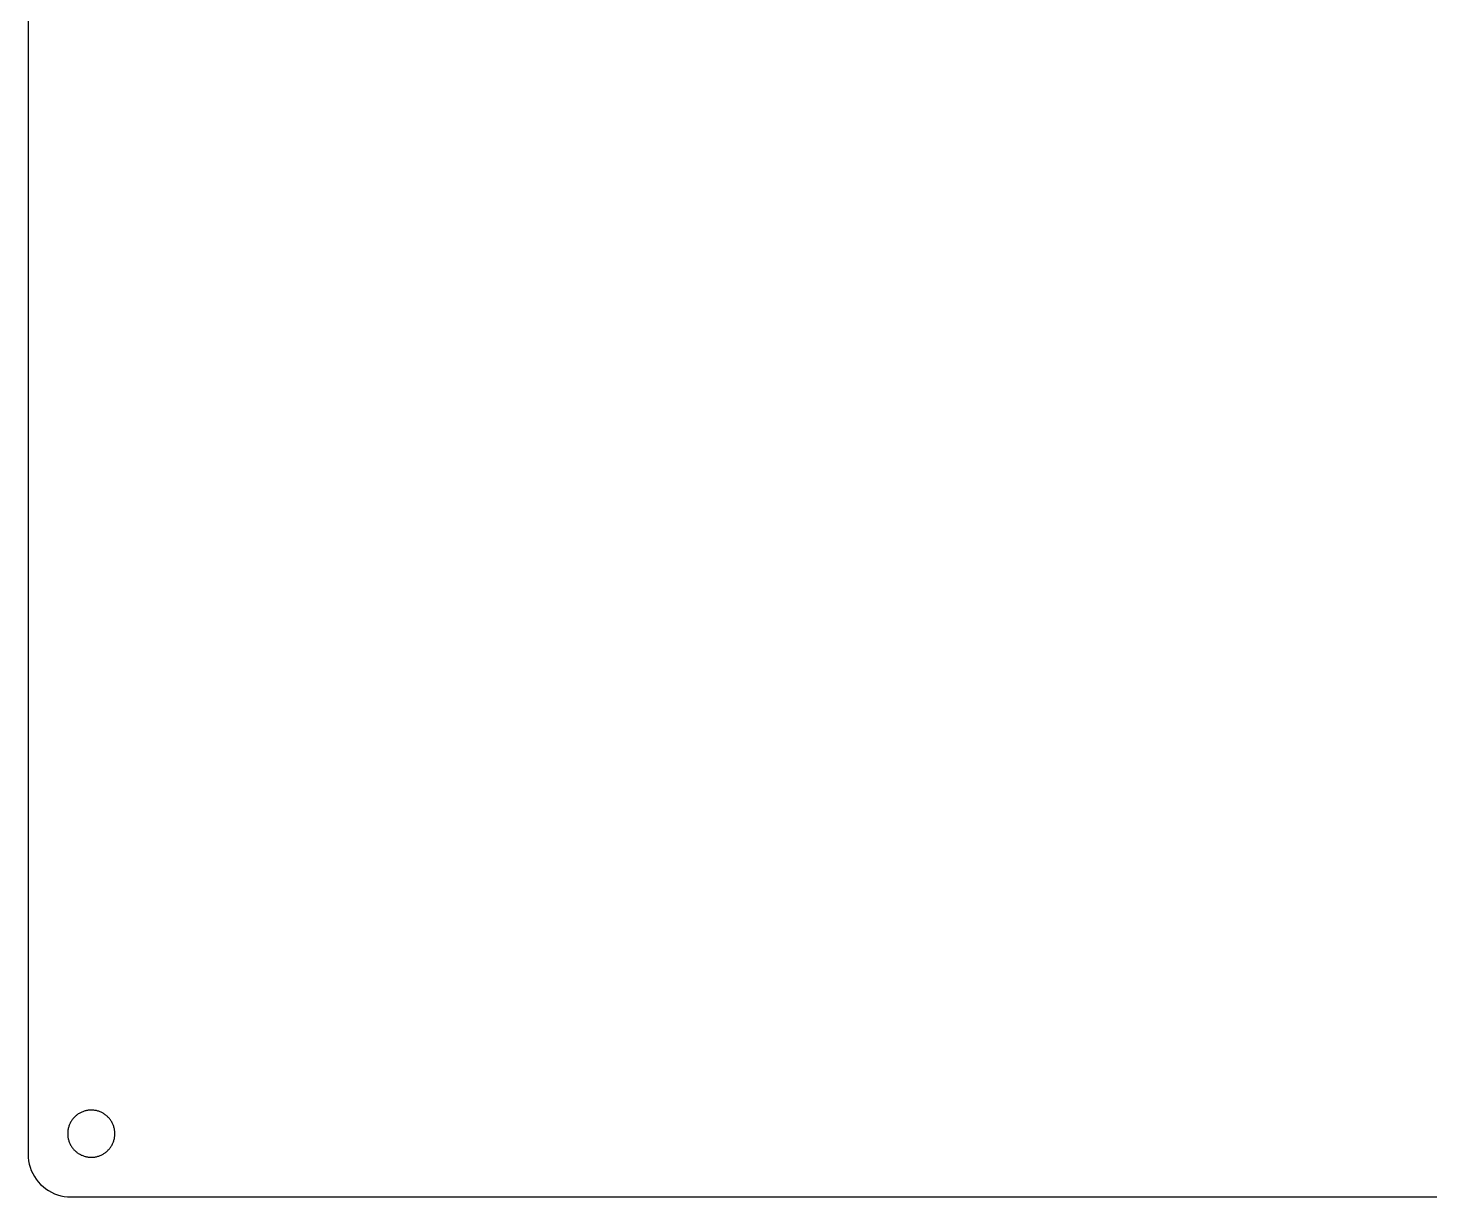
# Model space of a CAD drawing. Header units: millimetres. Extents: x -542 to -281, y -114 to -5.
# Drawn here: x -542.4 to -477, y -113.9 to -59.4 of the extents above; entities that cross this region are included whole.
import ezdxf

# ---------------------------------------------------------------- set-up
doc = ezdxf.new("R2010")
doc.units = ezdxf.units.MM
doc.layers.add('bottom_plate', color=18, linetype='Continuous', true_color=0x000000)

msp = doc.modelspace()

# ---------------------------------------------------------------- linework, layer by layer
at = {"layer": 'bottom_plate'}
for p, q in [((-542.415, -6.854, 0.2), (-542.415, -111.885, 0.2)), ((-539.646, -109.849, 0.2), (-539.684, -109.856, 0.2)), ((-539.608, -109.844, 0.2), (-539.646, -109.849, 0.2)), ((-539.57, -109.84, 0.2), (-539.608, -109.844, 0.2)), ((-539.532, -109.837, 0.2), (-539.57, -109.84, 0.2)), ((-539.494, -109.835, 0.2), (-539.532, -109.837, 0.2)), ((-539.456, -109.835, 0.2), (-539.494, -109.835, 0.2)), ((-539.418, -109.836, 0.2), (-539.456, -109.835, 0.2)), ((-539.38, -109.838, 0.2), (-539.418, -109.836, 0.2)), ((-539.342, -109.842, 0.2), (-539.38, -109.838, 0.2)), ((-539.304, -109.847, 0.2), (-539.342, -109.842, 0.2)), ((-539.266, -109.853, 0.2), (-539.304, -109.847, 0.2)), ((-540.464, -110.472, 0.2), (-540.479, -110.507, 0.2)), ((-540.447, -110.438, 0.2), (-540.464, -110.472, 0.2)), ((-540.429, -110.404, 0.2), (-540.447, -110.438, 0.2)), ((-540.41, -110.371, 0.2), (-540.429, -110.404, 0.2)), ((-540.39, -110.338, 0.2), (-540.41, -110.371, 0.2)), ((-540.369, -110.307, 0.2), (-540.39, -110.338, 0.2)), ((-540.346, -110.276, 0.2), (-540.369, -110.307, 0.2)), ((-540.323, -110.246, 0.2), (-540.346, -110.276, 0.2)), ((-540.299, -110.216, 0.2), (-540.323, -110.246, 0.2)), ((-540.273, -110.188, 0.2), (-540.299, -110.216, 0.2)), ((-540.247, -110.16, 0.2), (-540.273, -110.188, 0.2)), ((-540.219, -110.133, 0.2), (-540.247, -110.16, 0.2)), ((-540.191, -110.108, 0.2), (-540.219, -110.133, 0.2)), ((-540.162, -110.083, 0.2), (-540.191, -110.108, 0.2)), ((-540.132, -110.059, 0.2), (-540.162, -110.083, 0.2)), ((-540.101, -110.037, 0.2), (-540.132, -110.059, 0.2)), ((-540.07, -110.015, 0.2), (-540.101, -110.037, 0.2)), ((-540.037, -109.995, 0.2), (-540.07, -110.015, 0.2)), ((-540.004, -109.976, 0.2), (-540.037, -109.995, 0.2)), ((-539.971, -109.957, 0.2), (-540.004, -109.976, 0.2)), ((-539.937, -109.941, 0.2), (-539.971, -109.957, 0.2)), ((-539.902, -109.925, 0.2), (-539.937, -109.941, 0.2)), ((-539.867, -109.91, 0.2), (-539.902, -109.925, 0.2)), ((-539.831, -109.897, 0.2), (-539.867, -109.91, 0.2)), ((-539.795, -109.885, 0.2), (-539.831, -109.897, 0.2)), ((-539.758, -109.874, 0.2), (-539.795, -109.885, 0.2)), ((-539.721, -109.865, 0.2), (-539.758, -109.874, 0.2)), ((-539.684, -109.856, 0.2), (-539.721, -109.865, 0.2)), ((-539.229, -109.86, 0.2), (-539.266, -109.853, 0.2)), ((-539.192, -109.869, 0.2), (-539.229, -109.86, 0.2)), ((-539.155, -109.879, 0.2), (-539.192, -109.869, 0.2)), ((-539.118, -109.891, 0.2), (-539.155, -109.879, 0.2)), ((-539.082, -109.903, 0.2), (-539.118, -109.891, 0.2)), ((-539.047, -109.917, 0.2), (-539.082, -109.903, 0.2)), ((-539.012, -109.933, 0.2), (-539.047, -109.917, 0.2)), ((-538.977, -109.949, 0.2), (-539.012, -109.933, 0.2)), ((-538.943, -109.966, 0.2), (-538.977, -109.949, 0.2)), ((-538.91, -109.985, 0.2), (-538.943, -109.966, 0.2)), ((-538.877, -110.005, 0.2), (-538.91, -109.985, 0.2)), ((-538.845, -110.026, 0.2), (-538.877, -110.005, 0.2)), ((-538.814, -110.048, 0.2), (-538.845, -110.026, 0.2)), ((-538.784, -110.071, 0.2), (-538.814, -110.048, 0.2)), ((-538.754, -110.095, 0.2), (-538.784, -110.071, 0.2)), ((-538.726, -110.121, 0.2), (-538.754, -110.095, 0.2)), ((-538.698, -110.147, 0.2), (-538.726, -110.121, 0.2)), ((-538.671, -110.174, 0.2), (-538.698, -110.147, 0.2)), ((-538.645, -110.202, 0.2), (-538.671, -110.174, 0.2)), ((-538.62, -110.231, 0.2), (-538.645, -110.202, 0.2)), ((-538.596, -110.261, 0.2), (-538.62, -110.231, 0.2)), ((-538.573, -110.291, 0.2), (-538.596, -110.261, 0.2)), ((-538.552, -110.322, 0.2), (-538.573, -110.291, 0.2)), ((-538.531, -110.355, 0.2), (-538.552, -110.322, 0.2)), ((-538.511, -110.387, 0.2), (-538.531, -110.355, 0.2)), ((-538.493, -110.421, 0.2), (-538.511, -110.387, 0.2)), ((-538.476, -110.455, 0.2), (-538.493, -110.421, 0.2)), ((-538.46, -110.489, 0.2), (-538.476, -110.455, 0.2)), ((-538.445, -110.525, 0.2), (-538.46, -110.489, 0.2)), ((-540.564, -110.877, 0.2), (-540.565, -110.915, 0.2)), ((-540.565, -110.915, 0.2), (-540.565, -110.954, 0.2)), ((-540.565, -110.954, 0.2), (-540.564, -110.992, 0.2)), ((-540.561, -110.839, 0.2), (-540.564, -110.877, 0.2)), ((-540.564, -110.992, 0.2), (-540.561, -111.03, 0.2)), ((-540.557, -110.801, 0.2), (-540.561, -110.839, 0.2)), ((-540.561, -111.03, 0.2), (-540.557, -111.068, 0.2)), ((-540.552, -110.763, 0.2), (-540.557, -110.801, 0.2)), ((-540.557, -111.068, 0.2), (-540.552, -111.106, 0.2)), ((-540.546, -110.726, 0.2), (-540.552, -110.763, 0.2)), ((-540.552, -111.106, 0.2), (-540.546, -111.143, 0.2)), ((-540.538, -110.688, 0.2), (-540.546, -110.726, 0.2)), ((-540.546, -111.143, 0.2), (-540.538, -111.181, 0.2)), ((-540.528, -110.651, 0.2), (-540.538, -110.688, 0.2)), ((-540.518, -110.615, 0.2), (-540.528, -110.651, 0.2)), ((-540.506, -110.578, 0.2), (-540.518, -110.615, 0.2)), ((-540.493, -110.542, 0.2), (-540.506, -110.578, 0.2)), ((-540.479, -110.507, 0.2), (-540.493, -110.542, 0.2)), ((-538.431, -110.56, 0.2), (-538.445, -110.525, 0.2)), ((-538.419, -110.596, 0.2), (-538.431, -110.56, 0.2)), ((-538.408, -110.633, 0.2), (-538.419, -110.596, 0.2)), ((-538.398, -110.67, 0.2), (-538.408, -110.633, 0.2)), ((-538.389, -110.707, 0.2), (-538.398, -110.67, 0.2)), ((-538.382, -110.745, 0.2), (-538.389, -110.707, 0.2)), ((-538.389, -111.162, 0.2), (-538.382, -111.125, 0.2)), ((-538.376, -110.782, 0.2), (-538.382, -110.745, 0.2)), ((-538.382, -111.125, 0.2), (-538.376, -111.087, 0.2)), ((-538.371, -110.82, 0.2), (-538.376, -110.782, 0.2)), ((-538.376, -111.087, 0.2), (-538.371, -111.049, 0.2)), ((-538.368, -110.858, 0.2), (-538.371, -110.82, 0.2)), ((-538.371, -111.049, 0.2), (-538.368, -111.011, 0.2)), ((-538.366, -110.896, 0.2), (-538.368, -110.858, 0.2)), ((-538.368, -111.011, 0.2), (-538.366, -110.973, 0.2)), ((-538.365, -110.935, 0.2), (-538.366, -110.896, 0.2)), ((-538.366, -110.973, 0.2), (-538.365, -110.935, 0.2)), ((-540.538, -111.181, 0.2), (-540.528, -111.218, 0.2)), ((-540.528, -111.218, 0.2), (-540.518, -111.254, 0.2)), ((-540.518, -111.254, 0.2), (-540.506, -111.291, 0.2)), ((-540.506, -111.291, 0.2), (-540.493, -111.327, 0.2)), ((-540.493, -111.327, 0.2), (-540.479, -111.362, 0.2)), ((-540.479, -111.362, 0.2), (-540.464, -111.397, 0.2)), ((-540.464, -111.397, 0.2), (-540.447, -111.431, 0.2)), ((-540.447, -111.431, 0.2), (-540.429, -111.465, 0.2)), ((-540.429, -111.465, 0.2), (-540.41, -111.498, 0.2)), ((-540.41, -111.498, 0.2), (-540.39, -111.531, 0.2)), ((-540.39, -111.531, 0.2), (-540.369, -111.562, 0.2)), ((-540.369, -111.562, 0.2), (-540.346, -111.593, 0.2)), ((-540.346, -111.593, 0.2), (-540.323, -111.624, 0.2)), ((-540.323, -111.624, 0.2), (-540.299, -111.653, 0.2)), ((-540.299, -111.653, 0.2), (-540.273, -111.681, 0.2)), ((-540.273, -111.681, 0.2), (-540.247, -111.709, 0.2)), ((-540.247, -111.709, 0.2), (-540.219, -111.736, 0.2)), ((-540.219, -111.736, 0.2), (-540.191, -111.761, 0.2)), ((-540.191, -111.761, 0.2), (-540.162, -111.786, 0.2)), ((-540.162, -111.786, 0.2), (-540.132, -111.81, 0.2)), ((-540.132, -111.81, 0.2), (-540.101, -111.832, 0.2)), ((-538.814, -111.821, 0.2), (-538.784, -111.798, 0.2)), ((-538.784, -111.798, 0.2), (-538.754, -111.774, 0.2)), ((-538.754, -111.774, 0.2), (-538.726, -111.749, 0.2)), ((-538.726, -111.749, 0.2), (-538.698, -111.722, 0.2)), ((-538.698, -111.722, 0.2), (-538.671, -111.695, 0.2)), ((-538.671, -111.695, 0.2), (-538.645, -111.667, 0.2)), ((-538.645, -111.667, 0.2), (-538.62, -111.638, 0.2)), ((-538.62, -111.638, 0.2), (-538.596, -111.609, 0.2)), ((-538.596, -111.609, 0.2), (-538.573, -111.578, 0.2)), ((-538.573, -111.578, 0.2), (-538.552, -111.547, 0.2)), ((-538.552, -111.547, 0.2), (-538.531, -111.515, 0.2)), ((-538.531, -111.515, 0.2), (-538.511, -111.482, 0.2)), ((-538.511, -111.482, 0.2), (-538.493, -111.448, 0.2)), ((-538.493, -111.448, 0.2), (-538.476, -111.414, 0.2)), ((-538.476, -111.414, 0.2), (-538.46, -111.38, 0.2)), ((-538.46, -111.38, 0.2), (-538.445, -111.344, 0.2)), ((-538.445, -111.344, 0.2), (-538.431, -111.309, 0.2)), ((-538.431, -111.309, 0.2), (-538.419, -111.273, 0.2)), ((-538.419, -111.273, 0.2), (-538.408, -111.236, 0.2)), ((-538.408, -111.236, 0.2), (-538.398, -111.199, 0.2)), ((-538.398, -111.199, 0.2), (-538.389, -111.162, 0.2)), ((-542.415, -111.885, 0.2), (-542.409, -112.042, 0.2)), ((-542.409, -112.042, 0.2), (-542.391, -112.198, 0.2)), ((-542.391, -112.198, 0.2), (-542.36, -112.352, 0.2)), ((-542.36, -112.352, 0.2), (-542.318, -112.503, 0.2)), ((-540.101, -111.832, 0.2), (-540.07, -111.854, 0.2)), ((-540.07, -111.854, 0.2), (-540.037, -111.874, 0.2)), ((-540.037, -111.874, 0.2), (-540.004, -111.893, 0.2)), ((-540.004, -111.893, 0.2), (-539.971, -111.912, 0.2)), ((-539.971, -111.912, 0.2), (-539.937, -111.929, 0.2)), ((-539.937, -111.929, 0.2), (-539.902, -111.944, 0.2)), ((-539.902, -111.944, 0.2), (-539.867, -111.959, 0.2)), ((-539.867, -111.959, 0.2), (-539.831, -111.972, 0.2)), ((-539.831, -111.972, 0.2), (-539.795, -111.984, 0.2)), ((-539.795, -111.984, 0.2), (-539.758, -111.995, 0.2)), ((-539.758, -111.995, 0.2), (-539.721, -112.004, 0.2)), ((-539.721, -112.004, 0.2), (-539.684, -112.013, 0.2)), ((-539.684, -112.013, 0.2), (-539.646, -112.02, 0.2)), ((-539.646, -112.02, 0.2), (-539.608, -112.025, 0.2)), ((-539.608, -112.025, 0.2), (-539.57, -112.03, 0.2)), ((-539.57, -112.03, 0.2), (-539.532, -112.033, 0.2)), ((-539.532, -112.033, 0.2), (-539.494, -112.034, 0.2)), ((-539.494, -112.034, 0.2), (-539.456, -112.035, 0.2)), ((-539.456, -112.035, 0.2), (-539.418, -112.034, 0.2)), ((-539.418, -112.034, 0.2), (-539.38, -112.031, 0.2)), ((-539.38, -112.031, 0.2), (-539.342, -112.028, 0.2)), ((-539.342, -112.028, 0.2), (-539.304, -112.023, 0.2)), ((-539.304, -112.023, 0.2), (-539.266, -112.016, 0.2)), ((-539.266, -112.016, 0.2), (-539.229, -112.009, 0.2)), ((-539.229, -112.009, 0.2), (-539.192, -112, 0.2)), ((-539.192, -112, 0.2), (-539.155, -111.99, 0.2)), ((-539.155, -111.99, 0.2), (-539.118, -111.978, 0.2)), ((-539.118, -111.978, 0.2), (-539.082, -111.966, 0.2)), ((-539.082, -111.966, 0.2), (-539.047, -111.952, 0.2)), ((-539.047, -111.952, 0.2), (-539.012, -111.937, 0.2)), ((-539.012, -111.937, 0.2), (-538.977, -111.92, 0.2)), ((-538.977, -111.92, 0.2), (-538.943, -111.903, 0.2)), ((-538.943, -111.903, 0.2), (-538.91, -111.884, 0.2)), ((-538.91, -111.884, 0.2), (-538.877, -111.864, 0.2)), ((-538.877, -111.864, 0.2), (-538.845, -111.843, 0.2)), ((-538.845, -111.843, 0.2), (-538.814, -111.821, 0.2)), ((-542.318, -112.503, 0.2), (-542.262, -112.651, 0.2)), ((-542.262, -112.651, 0.2), (-542.198, -112.793, 0.2)), ((-542.198, -112.793, 0.2), (-542.121, -112.929, 0.2)), ((-542.121, -112.929, 0.2), (-542.034, -113.06, 0.2)), ((-542.034, -113.06, 0.2), (-541.936, -113.183, 0.2)), ((-541.936, -113.183, 0.2), (-541.83, -113.3, 0.2)), ((-541.83, -113.3, 0.2), (-541.714, -113.405, 0.2)), ((-541.714, -113.405, 0.2), (-541.591, -113.504, 0.2)), ((-541.591, -113.504, 0.2), (-541.46, -113.591, 0.2)), ((-541.46, -113.591, 0.2), (-541.323, -113.668, 0.2)), ((-541.323, -113.668, 0.2), (-541.181, -113.733, 0.2)), ((-541.181, -113.733, 0.2), (-541.035, -113.788, 0.2)), ((-541.035, -113.788, 0.2), (-540.882, -113.829, 0.2)), ((-540.882, -113.829, 0.2), (-540.729, -113.861, 0.2)), ((-540.729, -113.861, 0.2), (-540.572, -113.879, 0.2)), ((-540.572, -113.879, 0.2), (-540.414, -113.886, 0.2)), ((-540.414, -113.886, 0.2), (-282.864, -113.884, 0.2))]:
    msp.add_line(p, q, dxfattribs=at)

doc.saveas('drawing.dxf')
